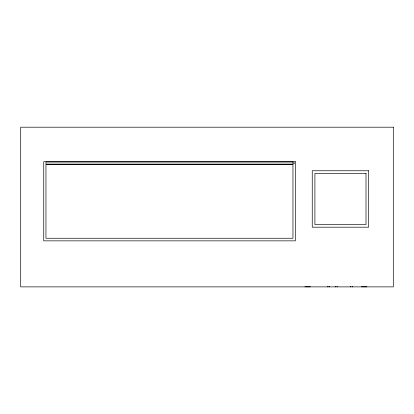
<?xml version="1.0" encoding="UTF-8"?>
<svg xmlns="http://www.w3.org/2000/svg" width="414" height="414" viewBox="0 0 414 414"><rect width="100%" height="100%" fill="white"/><g stroke="black" fill="none" stroke-linecap="round" stroke-linejoin="round"><path stroke-width="0.62" d="M335.594 286.612L335.371 286.881L335.149 286.612M337.384 286.612L337.162 286.881L336.934 286.612M350.756 286.612L350.534 286.881L350.311 286.612M352.542 286.612L352.319 286.881L352.097 286.612M328.142 286.612L327.779 286.881L327.422 286.612M329.725 286.612L329.368 286.881L329.006 286.612M304.932 286.798L310.407 286.798M361.381 286.798L366.856 286.798M293.8 163.012C294.209 164.56 294.856 161.931 293.8 163.012M393.3 127.196L20.7 127.196L20.7 286.881L393.3 286.881L393.3 127.196M295.379 161.683L43.739 161.683L43.739 240.855L295.379 240.855L295.379 161.683M292.952 162.045L45.949 162.045L45.949 164.089L292.952 164.089L292.952 162.045M292.952 164.441L45.949 164.441L45.949 238.257L292.952 238.257L292.952 164.441M368.672 170.765L312.249 170.765L312.249 227.188L368.672 227.188L368.672 170.765M366.007 173.425L314.909 173.425L314.909 224.523L366.007 224.523L366.007 173.425"/></g></svg>
